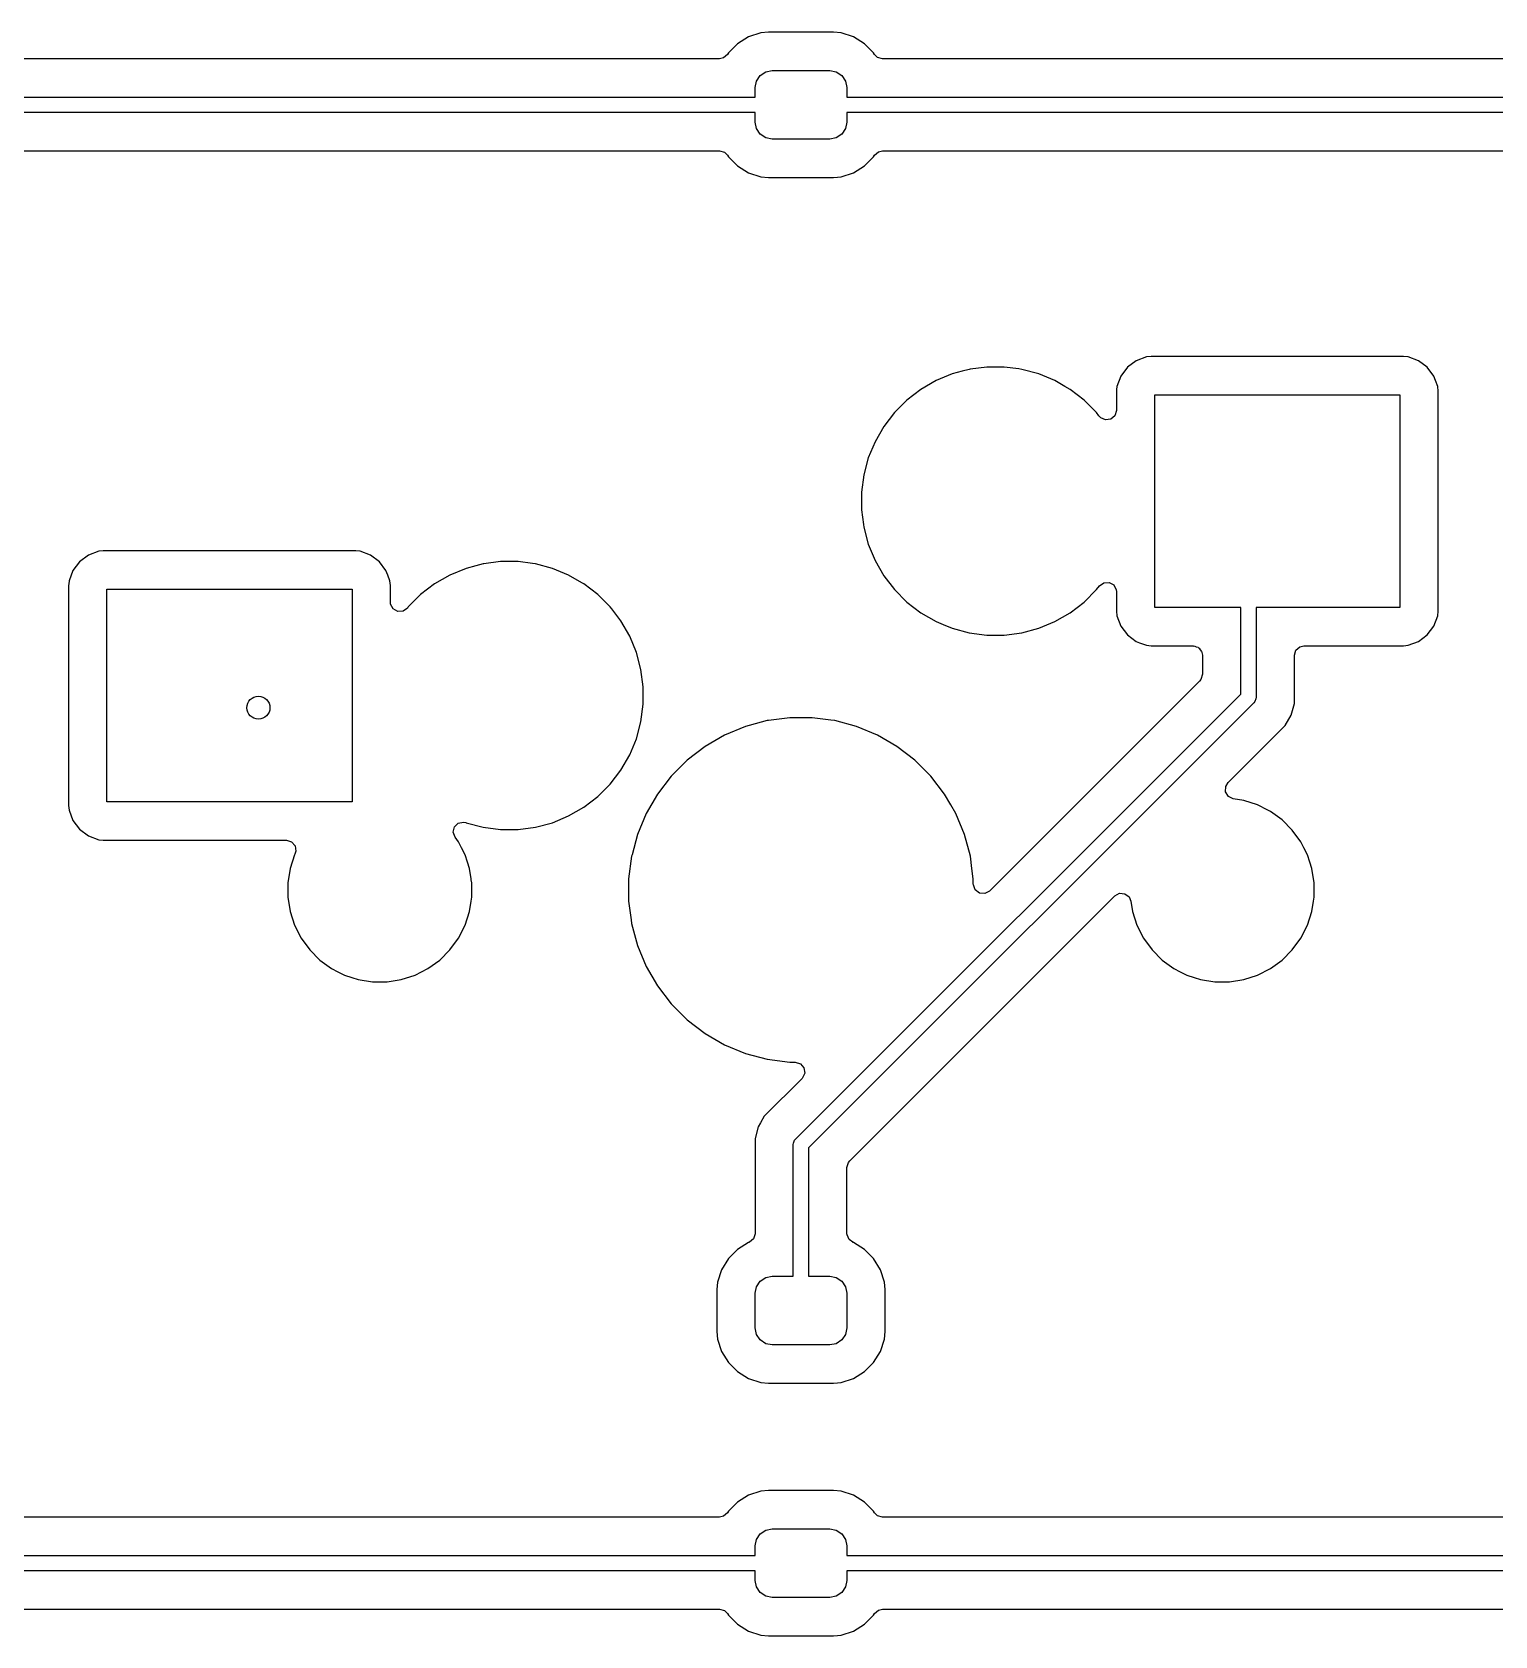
# Model space of a CAD drawing. Extents: x 101 to 185, y -154 to -35.
# Drawn here: x 142.36 to 161.46, y -95.47 to -74.52 of the extents above; entities that cross this region are included whole.
import ezdxf

# ---------------------------------------------------------------- set-up
doc = ezdxf.new("R2010")
doc.units = 0
doc.layers.add('BLACK', color=7, linetype='CONTINUOUS')

msp = doc.modelspace()

# ---------------------------------------------------------------- linework, layer by layer
at = {"layer": 'BLACK', "linetype": 'CONTINUOUS'}
for p, q in [((151.716294, -74.581751), (151.571959, -74.670779)), ((151.716305, -74.581746), (151.716294, -74.581751)), ((151.877289, -74.528401), (151.716305, -74.581746)), ((151.877292, -74.5284), (151.877289, -74.528401)), ((151.976644, -74.518251), (151.877292, -74.5284)), ((151.976662, -74.51825), (151.976644, -74.518251)), ((152.823346, -74.51825), (151.976662, -74.51825)), ((152.922709, -74.528401), (152.823346, -74.51825)), ((153.083694, -74.581746), (152.922709, -74.528401)), ((153.083697, -74.581747), (153.083694, -74.581746)), ((153.083699, -74.581748), (153.083697, -74.581747)), ((153.083705, -74.581751), (153.083699, -74.581748)), ((153.22804, -74.670779), (153.083705, -74.581751)), ((151.452031, -74.790706), (151.440535, -74.809346)), ((151.571955, -74.670782), (151.452031, -74.790706)), ((151.571959, -74.670779), (151.571955, -74.670782)), ((153.228044, -74.670782), (153.22804, -74.670779)), ((153.347968, -74.790706), (153.228044, -74.670782)), ((153.359465, -74.809346), (153.347968, -74.790706)), ((151.334996, -74.86825), (134.415004, -74.86825)), ((151.388588, -74.856071), (151.334996, -74.86825)), ((151.440535, -74.809346), (151.388588, -74.856071)), ((153.397965, -74.848565), (153.359465, -74.809346)), ((153.465004, -74.86825), (153.397965, -74.848565)), ((170.384996, -74.86825), (153.465004, -74.86825)), ((151.8, -75.24375), (151.817127, -75.157646)), ((151.817127, -75.157646), (151.865901, -75.084651)), ((151.865901, -75.084651), (151.938896, -75.035877)), ((151.938896, -75.035877), (152.025, -75.01875)), ((152.025, -75.01875), (152.775, -75.01875)), ((152.775, -75.01875), (152.861104, -75.035877)), ((152.861104, -75.035877), (152.934099, -75.084651)), ((152.934099, -75.084651), (152.982873, -75.157646)), ((152.982873, -75.157646), (153, -75.24375)), ((133.95, -75.36875), (151.8, -75.36875)), ((151.8, -75.36875), (151.8, -75.24375)), ((153, -75.24375), (153, -75.36875)), ((153, -75.36875), (170.85, -75.36875)), ((151.8, -75.56875), (133.95, -75.56875)), ((151.8, -75.69375), (151.8, -75.56875)), ((170.85, -75.56875), (153, -75.56875)), ((153, -75.56875), (153, -75.69375)), ((151.817127, -75.779854), (151.8, -75.69375)), ((151.865901, -75.852849), (151.817127, -75.779854)), ((152.982873, -75.779854), (152.934099, -75.852849)), ((153, -75.69375), (152.982873, -75.779854)), ((151.938896, -75.901623), (151.865901, -75.852849)), ((152.025, -75.91875), (151.938896, -75.901623)), ((152.775, -75.91875), (152.025, -75.91875)), ((152.861104, -75.901623), (152.775, -75.91875)), ((152.934099, -75.852849), (152.861104, -75.901623)), ((134.415004, -76.06925), (151.334996, -76.06925)), ((151.334996, -76.06925), (151.402035, -76.088935)), ((151.402035, -76.088935), (151.440535, -76.128154)), ((151.440535, -76.128154), (151.452031, -76.146793)), ((151.452031, -76.146793), (151.571955, -76.266717)), ((153.228044, -76.266718), (153.347968, -76.146794)), ((153.347968, -76.146794), (153.359465, -76.128153)), ((153.359465, -76.128153), (153.411412, -76.081429)), ((153.411412, -76.081429), (153.465004, -76.06925)), ((153.465004, -76.06925), (170.384996, -76.06925)), ((151.571955, -76.266717), (151.571959, -76.26672)), ((151.571959, -76.26672), (151.716294, -76.355748)), ((151.716294, -76.355748), (151.716297, -76.355749)), ((151.716297, -76.355749), (151.716303, -76.355753)), ((151.716303, -76.355753), (151.877292, -76.409099)), ((151.877292, -76.409099), (151.976655, -76.41925)), ((151.976655, -76.41925), (152.823344, -76.419249)), ((152.823344, -76.419249), (152.823352, -76.419248)), ((152.823352, -76.419248), (152.823355, -76.419248)), ((152.823355, -76.419248), (152.87776, -76.41369)), ((152.87776, -76.41369), (152.922708, -76.409099)), ((152.922708, -76.409099), (153.083697, -76.355753)), ((153.083697, -76.355753), (153.228044, -76.266718)), ((156.912516, -78.760908), (156.777671, -78.811202)), ((156.972123, -78.754501), (156.912516, -78.760908)), ((156.972129, -78.7545), (156.972123, -78.754501)), ((160.267864, -78.7545), (156.972129, -78.7545)), ((160.267873, -78.7545), (160.267864, -78.7545)), ((160.267881, -78.7545), (160.267873, -78.7545)), ((160.267883, -78.754501), (160.267881, -78.7545)), ((160.327483, -78.760908), (160.267883, -78.754501)), ((160.462328, -78.811202), (160.327482, -78.760908)), ((160.327482, -78.760908), (160.327483, -78.760908)), ((154.376112, -78.983842), (154.164123, -79.07165)), ((154.504076, -78.949554), (154.376112, -78.983842)), ((154.597762, -78.924452), (154.504076, -78.949554)), ((154.608715, -78.923009), (154.597762, -78.924452)), ((154.825258, -78.8945), (154.608715, -78.923009)), ((154.825266, -78.8945), (154.825258, -78.8945)), ((155.054734, -78.8945), (154.825266, -78.8945)), ((155.054741, -78.8945), (155.054734, -78.8945)), ((155.244215, -78.919446), (155.054741, -78.8945)), ((155.282238, -78.924452), (155.244215, -78.919446)), ((155.503887, -78.983842), (155.282238, -78.924452)), ((155.715876, -79.07165), (155.503887, -78.983842)), ((156.662452, -78.897455), (156.576206, -79.012664)), ((156.662455, -78.897452), (156.662452, -78.897455)), ((156.777664, -78.811206), (156.662455, -78.897452)), ((156.777671, -78.811202), (156.777664, -78.811206)), ((160.462335, -78.811206), (160.462328, -78.811202)), ((160.577544, -78.897452), (160.462335, -78.811206)), ((160.577547, -78.897455), (160.577544, -78.897452)), ((160.663793, -79.012664), (160.577547, -78.897455)), ((153.965382, -79.186392), (153.783338, -79.326081)), ((154.164109, -79.071657), (153.965382, -79.186392)), ((154.164123, -79.07165), (154.164109, -79.071657)), ((155.715888, -79.071656), (155.715876, -79.07165)), ((155.847283, -79.147517), (155.715888, -79.071656)), ((155.914617, -79.186392), (155.847283, -79.147517)), ((156.096661, -79.326081), (155.914617, -79.186392)), ((156.521729, -79.186392), (156.519501, -79.207123)), ((156.525908, -79.147517), (156.521729, -79.186392)), ((156.576202, -79.012671), (156.525908, -79.147517)), ((156.576206, -79.012664), (156.576202, -79.012671)), ((160.663797, -79.012671), (160.663793, -79.012664)), ((160.685794, -79.07165), (160.663797, -79.012671)), ((160.714091, -79.147517), (160.685794, -79.07165)), ((160.720497, -79.207116), (160.714091, -79.147517)), ((153.783338, -79.326081), (153.621081, -79.488338)), ((156.09667, -79.326089), (156.096661, -79.326081)), ((156.258912, -79.488331), (156.09667, -79.326089)), ((156.519501, -79.207123), (156.5195, -79.207135)), ((156.5195, -79.207135), (156.5195, -79.462642)), ((157.02, -82.035), (157.02, -79.255)), ((157.02, -79.255), (160.22, -79.255)), ((160.22, -79.255), (160.22, -82.035)), ((160.720498, -79.207123), (160.720497, -79.207116)), ((160.720499, -79.207129), (160.720498, -79.207123)), ((160.720499, -80.530266), (160.720499, -79.207129)), ((153.621081, -79.488338), (153.481392, -79.670382)), ((156.258915, -79.488335), (156.258912, -79.488331)), ((156.258919, -79.488339), (156.258915, -79.488335)), ((156.290642, -79.529681), (156.258919, -79.488339)), ((156.297125, -79.53813), (156.290642, -79.529681)), ((156.314297, -79.556355), (156.297125, -79.53813)), ((156.377853, -79.58538), (156.314297, -79.556355)), ((156.447011, -79.575436), (156.377853, -79.58538)), ((156.499815, -79.529681), (156.447011, -79.575436)), ((156.5195, -79.462642), (156.499815, -79.529681)), ((153.481392, -79.670382), (153.366657, -79.869109)), ((153.36665, -79.869123), (153.278842, -80.081112)), ((153.366657, -79.869109), (153.36665, -79.869123)), ((153.278842, -80.081112), (153.219453, -80.302759)), ((153.219451, -80.30277), (153.1895, -80.530258)), ((153.219453, -80.302759), (153.219451, -80.30277)), ((153.1895, -80.530258), (153.1895, -80.759741)), ((160.7205, -81.747135), (160.720499, -80.530266)), ((153.1895, -80.759741), (153.214446, -80.949215)), ((153.214446, -80.949215), (153.219452, -80.987238)), ((153.219452, -80.987238), (153.219453, -80.98724)), ((153.219453, -80.98724), (153.278842, -81.208887)), ((153.278842, -81.208887), (153.36665, -81.420876)), ((142.979452, -81.437455), (142.893206, -81.552664)), ((142.979455, -81.437452), (142.979452, -81.437455)), ((143.094664, -81.351206), (142.979455, -81.437452)), ((143.094671, -81.351202), (143.094664, -81.351206)), ((143.229516, -81.300908), (143.094671, -81.351202)), ((143.289123, -81.294501), (143.229516, -81.300908)), ((143.289129, -81.2945), (143.289123, -81.294501)), ((146.584864, -81.2945), (143.289129, -81.2945)), ((146.584873, -81.2945), (146.584864, -81.2945)), ((146.584881, -81.2945), (146.584873, -81.2945)), ((146.584883, -81.294501), (146.584881, -81.2945)), ((146.644483, -81.300908), (146.584883, -81.294501)), ((146.779328, -81.351202), (146.644482, -81.300908)), ((146.644482, -81.300908), (146.644483, -81.300908)), ((146.779335, -81.351206), (146.779328, -81.351202)), ((146.894544, -81.437452), (146.779335, -81.351206)), ((146.894547, -81.437455), (146.894544, -81.437452)), ((146.980793, -81.552664), (146.894547, -81.437455)), ((148.154076, -81.489554), (148.026112, -81.523842)), ((148.247762, -81.464452), (148.154076, -81.489554)), ((148.258715, -81.463009), (148.247762, -81.464452)), ((148.475258, -81.4345), (148.258715, -81.463009)), ((148.475266, -81.4345), (148.475258, -81.4345)), ((148.704734, -81.4345), (148.475266, -81.4345)), ((148.704741, -81.4345), (148.704734, -81.4345)), ((148.894215, -81.459446), (148.704741, -81.4345)), ((148.932238, -81.464452), (148.894215, -81.459446)), ((149.153887, -81.523842), (148.932238, -81.464452)), ((153.36665, -81.420876), (153.366657, -81.42089)), ((153.366657, -81.42089), (153.481392, -81.619617)), ((142.842908, -81.687517), (142.838729, -81.726392)), ((142.893202, -81.552671), (142.842908, -81.687517)), ((142.893206, -81.552664), (142.893202, -81.552671)), ((146.980797, -81.552671), (146.980793, -81.552664)), ((147.002794, -81.61165), (146.980797, -81.552671)), ((147.031091, -81.687517), (147.002794, -81.61165)), ((147.037497, -81.747116), (147.031091, -81.687517)), ((147.814109, -81.611657), (147.615382, -81.726392)), ((147.814123, -81.61165), (147.814109, -81.611657)), ((148.026112, -81.523842), (147.814123, -81.61165)), ((149.365876, -81.61165), (149.153887, -81.523842)), ((149.365888, -81.611656), (149.365876, -81.61165)), ((149.53738, -81.710667), (149.365888, -81.611656)), ((153.481392, -81.619617), (153.621081, -81.801661)), ((156.353551, -81.710667), (156.423297, -81.706512)), ((156.423297, -81.706512), (156.484218, -81.740724)), ((142.836501, -81.747123), (142.8365, -81.747135)), ((142.8365, -81.747135), (142.8365, -84.62287)), ((142.838729, -81.726392), (142.836501, -81.747123)), ((143.337, -84.575), (143.337, -81.795)), ((143.337, -81.795), (146.537, -81.795)), ((146.537, -81.795), (146.537, -84.575)), ((147.037498, -81.747123), (147.037497, -81.747116)), ((147.037499, -81.747129), (147.037498, -81.747123)), ((147.037499, -81.967457), (147.037499, -81.747129)), ((147.433338, -81.866081), (147.271089, -82.02833)), ((147.615382, -81.726392), (147.433338, -81.866081)), ((149.564617, -81.726392), (149.53738, -81.710667)), ((149.746661, -81.866081), (149.564617, -81.726392)), ((149.74667, -81.866089), (149.746661, -81.866081)), ((149.908911, -82.02833), (149.74667, -81.866089)), ((153.621081, -81.801661), (153.621089, -81.80167)), ((153.621089, -81.80167), (153.78333, -81.963911)), ((156.09667, -81.963911), (156.258911, -81.80167)), ((156.258911, -81.80167), (156.258913, -81.801667)), ((156.258913, -81.801667), (156.258919, -81.801661)), ((156.258919, -81.801661), (156.297126, -81.751867)), ((156.297126, -81.751867), (156.353551, -81.710667)), ((156.484218, -81.740724), (156.516971, -81.802441)), ((156.516971, -81.802441), (156.5195, -81.827356)), ((156.5195, -81.827356), (156.5195, -82.082869)), ((160.7205, -82.082873), (160.7205, -81.747135)), ((147.040027, -81.99237), (147.037499, -81.967457)), ((147.072779, -82.054087), (147.040027, -81.99237)), ((147.133699, -82.088301), (147.072779, -82.054087)), ((147.203445, -82.084147), (147.133699, -82.088301)), ((147.259872, -82.042946), (147.203445, -82.084147)), ((147.271081, -82.028339), (147.259872, -82.042946)), ((147.271082, -82.028338), (147.271081, -82.028339)), ((147.271087, -82.028331), (147.271082, -82.028338)), ((147.271089, -82.02833), (147.271087, -82.028331)), ((149.908918, -82.028338), (149.908911, -82.02833)), ((149.908919, -82.028339), (149.908918, -82.028338)), ((149.928676, -82.054087), (149.908919, -82.028339)), ((150.048607, -82.210382), (149.928676, -82.054087)), ((153.78333, -81.963911), (153.783338, -81.963918)), ((153.783338, -81.963918), (153.965382, -82.103607)), ((153.965382, -82.103607), (153.965385, -82.103608)), ((153.965385, -82.103608), (153.965388, -82.103611)), ((153.965388, -82.103611), (154.164112, -82.218344)), ((155.715888, -82.218344), (155.914612, -82.103611)), ((155.914612, -82.103611), (156.096661, -81.963919)), ((156.096661, -81.963919), (156.096665, -81.963914)), ((156.096665, -81.963914), (156.09667, -81.963911)), ((156.5195, -82.082869), (156.519501, -82.082876)), ((156.519501, -82.082876), (156.525908, -82.142483)), ((158.142, -82.035), (157.02, -82.035)), ((158.142, -83.166394), (158.142, -82.035)), ((160.22, -82.035), (158.342, -82.035)), ((158.342, -82.035), (158.342, -83.207816)), ((160.714091, -82.142483), (160.7205, -82.082873)), ((150.048608, -82.210385), (150.048607, -82.210382)), ((150.048611, -82.210388), (150.048608, -82.210385)), ((150.163344, -82.409112), (150.048611, -82.210388)), ((154.164112, -82.218344), (154.164117, -82.218346)), ((154.164117, -82.218346), (154.164123, -82.218349)), ((154.164123, -82.218349), (154.25548, -82.25619)), ((154.25548, -82.25619), (154.376113, -82.306158)), ((154.376113, -82.306158), (154.597762, -82.365548)), ((155.282238, -82.365548), (155.503887, -82.306158)), ((155.503887, -82.306158), (155.715888, -82.218344)), ((156.525908, -82.142483), (156.576202, -82.277328)), ((156.576202, -82.277328), (156.576206, -82.277335)), ((156.576206, -82.277335), (156.662452, -82.392544)), ((160.577546, -82.392546), (160.663796, -82.277331)), ((160.663796, -82.277331), (160.714091, -82.142483)), ((150.251158, -82.621113), (150.163344, -82.409112)), ((154.597762, -82.365548), (154.825266, -82.3955)), ((154.825266, -82.3955), (154.825273, -82.3955)), ((154.825273, -82.3955), (155.054727, -82.3955)), ((155.054727, -82.3955), (155.054734, -82.3955)), ((155.054734, -82.3955), (155.282238, -82.365548)), ((156.662452, -82.392544), (156.662455, -82.392547)), ((156.662455, -82.392547), (156.777664, -82.478793)), ((156.777664, -82.478793), (156.777671, -82.478797)), ((156.777671, -82.478797), (156.822618, -82.495561)), ((156.822618, -82.495561), (156.912517, -82.529091)), ((156.912517, -82.529091), (156.972127, -82.5355)), ((156.972127, -82.5355), (157.5175, -82.535499)), ((157.5175, -82.535499), (157.526186, -82.538049)), ((157.526186, -82.538049), (157.535147, -82.536761)), ((157.535147, -82.536761), (157.559183, -82.547738)), ((158.862185, -82.59246), (158.914989, -82.546705)), ((158.914989, -82.546705), (158.9665, -82.535499)), ((158.9665, -82.535499), (160.267871, -82.535499)), ((160.267871, -82.535499), (160.267872, -82.535499)), ((160.267872, -82.535499), (160.327483, -82.529091)), ((160.327483, -82.529091), (160.462331, -82.478796)), ((160.462331, -82.478796), (160.577546, -82.392546)), ((150.310548, -82.842762), (150.251158, -82.621113)), ((157.559183, -82.547738), (157.584539, -82.555183)), ((157.584539, -82.555183), (157.590467, -82.562025)), ((157.590467, -82.562025), (157.598703, -82.565786)), ((157.598703, -82.565786), (157.612989, -82.588017)), ((157.612989, -82.588017), (157.630294, -82.607987)), ((157.630294, -82.607987), (157.632581, -82.618502)), ((157.632581, -82.618502), (157.636477, -82.624564)), ((157.636477, -82.624564), (157.6415, -82.659499)), ((157.6415, -82.659499), (157.6415, -82.907717)), ((158.8425, -82.659499), (158.862185, -82.59246)), ((158.8425, -83.121145), (158.8425, -82.659499)), ((150.3405, -83.070266), (150.310548, -82.842762)), ((157.6415, -82.907717), (157.621815, -82.974756)), ((150.3405, -83.299734), (150.3405, -83.070266)), ((152.329289, -88.979105), (158.142, -83.166394)), ((157.605181, -82.995398), (154.862181, -85.738398)), ((157.621815, -82.974756), (157.605181, -82.995398)), ((158.842501, -83.121163), (158.8425, -83.121145)), ((158.842501, -83.128758), (158.842501, -83.121163)), ((158.842501, -83.286873), (158.842501, -83.128758)), ((150.310548, -83.527238), (150.3405, -83.299734)), ((158.312711, -83.278526), (152.5, -89.091237)), ((158.325148, -83.263373), (158.312711, -83.278526)), ((158.340079, -83.227325), (158.325148, -83.263373)), ((158.342, -83.207816), (158.340079, -83.227325)), ((158.801577, -83.4396), (158.842501, -83.286873)), ((150.251158, -83.748887), (150.310548, -83.527238)), ((151.675038, -83.589364), (151.402499, -83.702254)), ((151.675048, -83.589361), (151.675038, -83.589364)), ((151.722953, -83.576525), (151.675048, -83.589361)), ((151.960007, -83.513007), (151.722953, -83.576525)), ((151.974085, -83.511153), (151.960007, -83.513007)), ((152.252486, -83.4745), (151.974085, -83.511153)), ((152.252494, -83.4745), (152.252486, -83.4745)), ((152.547506, -83.4745), (152.252494, -83.4745)), ((152.547513, -83.4745), (152.547506, -83.4745)), ((152.791113, -83.506571), (152.547513, -83.4745)), ((152.839993, -83.513007), (152.791113, -83.506571)), ((153.124952, -83.589361), (152.839993, -83.513007)), ((153.124954, -83.589362), (153.124952, -83.589361)), ((153.124961, -83.589364), (153.124954, -83.589362)), ((153.3975, -83.702254), (153.124961, -83.589364)), ((157.976704, -84.322347), (158.72252, -83.576532)), ((158.72252, -83.576532), (158.801577, -83.4396)), ((150.163344, -83.960888), (150.251158, -83.748887)), ((151.402489, -83.702258), (151.147006, -83.849761)), ((151.402499, -83.702254), (151.402489, -83.702258)), ((153.39751, -83.702258), (153.3975, -83.702254)), ((153.652993, -83.849761), (153.39751, -83.702258)), ((150.048611, -84.159612), (150.163344, -83.960888)), ((151.147006, -83.849761), (150.912959, -84.029352)), ((153.88704, -84.029352), (153.652993, -83.849761)), ((149.908919, -84.341661), (150.048611, -84.159612)), ((150.912952, -84.029358), (150.704358, -84.237952)), ((150.912959, -84.029352), (150.912952, -84.029358)), ((153.887047, -84.029358), (153.88704, -84.029352)), ((154.095641, -84.237952), (153.887047, -84.029358)), ((149.74667, -84.503911), (149.908911, -84.34167)), ((149.908911, -84.34167), (149.908914, -84.341665)), ((149.908914, -84.341665), (149.908919, -84.341661)), ((150.704352, -84.237959), (150.524761, -84.472006)), ((150.704358, -84.237952), (150.704352, -84.237959)), ((154.095647, -84.237959), (154.095641, -84.237952)), ((154.275238, -84.472006), (154.095647, -84.237959)), ((157.944923, -84.443256), (157.945921, -84.373394)), ((157.945921, -84.373394), (157.976704, -84.322347)), ((142.8365, -84.62287), (142.836501, -84.622876)), ((142.836501, -84.622876), (142.842908, -84.682483)), ((146.537, -84.575), (143.337, -84.575)), ((149.564612, -84.643611), (149.746661, -84.503919)), ((149.746661, -84.503919), (149.746665, -84.503914)), ((149.746665, -84.503914), (149.74667, -84.503911)), ((150.524761, -84.472006), (150.377258, -84.727489)), ((154.356325, -84.612454), (154.275238, -84.472006)), ((154.422743, -84.727493), (154.356325, -84.612454)), ((157.981854, -84.502568), (157.944923, -84.443256)), ((158.044988, -84.532498), (157.981854, -84.502568)), ((158.181119, -84.55406), (158.044988, -84.532498)), ((158.360836, -84.612454), (158.181119, -84.55406)), ((158.498274, -84.682483), (158.360836, -84.612454)), ((142.842908, -84.682483), (142.893202, -84.817328)), ((142.893202, -84.817328), (142.893206, -84.817335)), ((142.893206, -84.817335), (142.979452, -84.932544)), ((147.925349, -84.852876), (147.993827, -84.839)), ((147.993827, -84.839), (148.023083, -84.845128)), ((148.023083, -84.845128), (148.026089, -84.846148)), ((148.026089, -84.846148), (148.026113, -84.846158)), ((148.026113, -84.846158), (148.247762, -84.905548)), ((148.932238, -84.905548), (149.153887, -84.846158)), ((149.153887, -84.846158), (149.365888, -84.758344)), ((149.365888, -84.758344), (149.564612, -84.643611)), ((150.377254, -84.727499), (150.264364, -85.000038)), ((150.377258, -84.727489), (150.377254, -84.727499)), ((154.535639, -85.000048), (154.422743, -84.727493)), ((158.529199, -84.69824), (158.498274, -84.682483)), ((158.682073, -84.80931), (158.529199, -84.69824)), ((158.81569, -84.942927), (158.682073, -84.80931)), ((142.979452, -84.932544), (142.979455, -84.932547)), ((142.979455, -84.932547), (143.094664, -85.018793)), ((143.094664, -85.018793), (143.094671, -85.018797)), ((143.094671, -85.018797), (143.229517, -85.069091)), ((147.859418, -84.969625), (147.875243, -84.901571)), ((147.882897, -85.035429), (147.859418, -84.969625)), ((147.875243, -84.901571), (147.925349, -84.852876)), ((147.92676, -85.095801), (147.882897, -85.035429)), ((148.247762, -84.905548), (148.475266, -84.9355)), ((148.475266, -84.9355), (148.475273, -84.9355)), ((148.475273, -84.9355), (148.704727, -84.9355)), ((148.704727, -84.9355), (148.704734, -84.9355)), ((148.704734, -84.9355), (148.932238, -84.905548)), ((150.264361, -85.000048), (150.193593, -85.264162)), ((150.264364, -85.000038), (150.264361, -85.000048)), ((154.611993, -85.285007), (154.535639, -85.000048)), ((158.92676, -85.095801), (158.81569, -84.942927)), ((143.229517, -85.069091), (143.229516, -85.069091)), ((143.229516, -85.069091), (143.236444, -85.069835)), ((143.236444, -85.069835), (143.289127, -85.0755)), ((143.289127, -85.0755), (145.681234, -85.075499)), ((145.681234, -85.075499), (145.748273, -85.095184)), ((145.787455, -85.264162), (145.729059, -85.443881)), ((145.748273, -85.095184), (145.794028, -85.147987)), ((145.791721, -85.25579), (145.787455, -85.264162)), ((145.803972, -85.217146), (145.791721, -85.25579)), ((145.794028, -85.147987), (145.803972, -85.217146)), ((147.96729, -85.175347), (147.92676, -85.095801)), ((148.012545, -85.264163), (147.96729, -85.175347)), ((148.012545, -85.264165), (148.012545, -85.264163)), ((148.012547, -85.264168), (148.012545, -85.264165)), ((148.043846, -85.360497), (148.012547, -85.264168)), ((150.193593, -85.264162), (150.188008, -85.285004)), ((158.96729, -85.175347), (158.92676, -85.095801)), ((159.012545, -85.264163), (158.96729, -85.175347)), ((159.012545, -85.264165), (159.012545, -85.264163)), ((159.012547, -85.264168), (159.012545, -85.264165)), ((159.043846, -85.360497), (159.012547, -85.264168)), ((145.729059, -85.443881), (145.6995, -85.630513)), ((148.07094, -85.443881), (148.043846, -85.360497)), ((148.092101, -85.577486), (148.07094, -85.443881)), ((150.188006, -85.285015), (150.1495, -85.577486)), ((150.188008, -85.285004), (150.188006, -85.285015)), ((154.632909, -85.443881), (154.611993, -85.285007)), ((154.650499, -85.577486), (154.632909, -85.443881)), ((159.07094, -85.443881), (159.043846, -85.360497)), ((159.1005, -85.630513), (159.07094, -85.443881)), ((145.6995, -85.630513), (145.6995, -85.819486)), ((148.094532, -85.592833), (148.092101, -85.577486)), ((148.1005, -85.630513), (148.094532, -85.592833)), ((148.1005, -85.819486), (148.1005, -85.630513)), ((150.1495, -85.577486), (150.1495, -85.872513)), ((154.6505, -85.5775), (154.650499, -85.577486)), ((154.6505, -85.650717), (154.6505, -85.5775)), ((154.650816, -85.659563), (154.6505, -85.650717)), ((154.675233, -85.725027), (154.650816, -85.659563)), ((159.1005, -85.819486), (159.1005, -85.630513)), ((145.6995, -85.819486), (145.729059, -86.006118)), ((148.07094, -86.006118), (148.092501, -85.869987)), ((148.092501, -85.869987), (148.1005, -85.819486)), ((150.1495, -85.872513), (150.181571, -86.116113)), ((153.036814, -89.262236), (156.497346, -85.801703)), ((154.731166, -85.766899), (154.675233, -85.725027)), ((154.800858, -85.771883), (154.731166, -85.766899)), ((154.862181, -85.738398), (154.800858, -85.771883)), ((156.497346, -85.801703), (156.558667, -85.76822)), ((156.558667, -85.76822), (156.628359, -85.773204)), ((156.628359, -85.773204), (156.684292, -85.815076)), ((156.684292, -85.815076), (156.707498, -85.869987)), ((156.707498, -85.869987), (156.72906, -86.006119)), ((159.07094, -86.006118), (159.092501, -85.869987)), ((159.092501, -85.869987), (159.1005, -85.819486)), ((145.729059, -86.006118), (145.787454, -86.185836)), ((148.012547, -86.185832), (148.07094, -86.006118)), ((156.72906, -86.006119), (156.787454, -86.185836)), ((159.012547, -86.185832), (159.07094, -86.006118)), ((145.787454, -86.185836), (145.87324, -86.354199)), ((147.92676, -86.354199), (148.012547, -86.185832)), ((150.181571, -86.116113), (150.188007, -86.164993)), ((150.188007, -86.164993), (150.264361, -86.449951)), ((156.787454, -86.185836), (156.87324, -86.354199)), ((158.92676, -86.354199), (159.012547, -86.185832)), ((145.87324, -86.354199), (145.98431, -86.507073)), ((145.98431, -86.507073), (146.117927, -86.64069)), ((147.682073, -86.64069), (147.81569, -86.507073)), ((147.81569, -86.507073), (147.92676, -86.354199)), ((150.264361, -86.449951), (150.264364, -86.449961)), ((150.264364, -86.449961), (150.377254, -86.7225)), ((156.87324, -86.354199), (156.98431, -86.507073)), ((156.98431, -86.507073), (157.117927, -86.64069)), ((158.682073, -86.64069), (158.81569, -86.507073)), ((158.81569, -86.507073), (158.92676, -86.354199)), ((146.117927, -86.64069), (146.270801, -86.75176)), ((147.529199, -86.75176), (147.682073, -86.64069)), ((150.377254, -86.7225), (150.377258, -86.72251)), ((150.377258, -86.72251), (150.524761, -86.977993)), ((157.117927, -86.64069), (157.270801, -86.75176)), ((158.529199, -86.75176), (158.682073, -86.64069)), ((146.270801, -86.75176), (146.350347, -86.79229)), ((146.350347, -86.79229), (146.439163, -86.837545)), ((146.439163, -86.837545), (146.439165, -86.837545)), ((146.439165, -86.837545), (146.439168, -86.837547)), ((146.439168, -86.837547), (146.535497, -86.868846)), ((146.535497, -86.868846), (146.618881, -86.89594)), ((146.618881, -86.89594), (146.805514, -86.9255)), ((146.805514, -86.9255), (146.805519, -86.9255)), ((146.805519, -86.9255), (146.994486, -86.9255)), ((146.994486, -86.9255), (147.181118, -86.89594)), ((147.181118, -86.89594), (147.360832, -86.837547)), ((147.360832, -86.837547), (147.529199, -86.75176)), ((157.270801, -86.75176), (157.350347, -86.79229)), ((157.350347, -86.79229), (157.439163, -86.837545)), ((157.439163, -86.837545), (157.439165, -86.837545)), ((157.439165, -86.837545), (157.439168, -86.837547)), ((157.439168, -86.837547), (157.535497, -86.868846)), ((157.535497, -86.868846), (157.618881, -86.89594)), ((157.618881, -86.89594), (157.805514, -86.9255)), ((157.805514, -86.9255), (157.805519, -86.9255)), ((157.805519, -86.9255), (157.994486, -86.9255)), ((157.994486, -86.9255), (158.181118, -86.89594)), ((158.181118, -86.89594), (158.360832, -86.837547)), ((158.360832, -86.837547), (158.529199, -86.75176)), ((150.524761, -86.977993), (150.704352, -87.21204)), ((150.704352, -87.21204), (150.704358, -87.212047)), ((150.704358, -87.212047), (150.912952, -87.420641)), ((150.912952, -87.420641), (150.912959, -87.420647)), ((150.912959, -87.420647), (151.147006, -87.600238)), ((151.147006, -87.600238), (151.402489, -87.747741)), ((151.402489, -87.747741), (151.40249, -87.747741)), ((151.40249, -87.747741), (151.402493, -87.747743)), ((151.402493, -87.747743), (151.675048, -87.860639)), ((151.675048, -87.860639), (151.960007, -87.936993)), ((151.960007, -87.936993), (152.252494, -87.9755)), ((152.252494, -87.9755), (152.252501, -87.9755)), ((152.252501, -87.9755), (152.325718, -87.9755)), ((152.325718, -87.9755), (152.392757, -87.995185)), ((152.413399, -88.187181), (151.919481, -88.681098)), ((152.392757, -87.995185), (152.438512, -88.047989)), ((152.419431, -88.180703), (152.413399, -88.187181)), ((152.448456, -88.117147), (152.419431, -88.180703)), ((152.438512, -88.047989), (152.448456, -88.117147)), ((151.840423, -88.818031), (151.799499, -88.970759)), ((151.840424, -88.818026), (151.840423, -88.818031)), ((151.840425, -88.818025), (151.840424, -88.818026)), ((151.869359, -88.767912), (151.840425, -88.818025)), ((151.869361, -88.76791), (151.869359, -88.767912)), ((151.919479, -88.681101), (151.869361, -88.76791)), ((151.919481, -88.681098), (151.919479, -88.681101)), ((151.799499, -88.970759), (151.799499, -88.970761)), ((151.799499, -88.970761), (151.799499, -89.138862)), ((152.3, -89.049816), (152.301921, -89.030307)), ((152.301921, -89.030307), (152.316853, -88.994259)), ((152.316853, -88.994259), (152.329289, -88.979105)), ((151.799499, -89.138862), (151.7995, -89.138875)), ((151.7995, -89.138875), (151.7995, -90.214637)), ((152.3, -90.76875), (152.3, -89.049816)), ((152.5, -89.091237), (152.5, -90.76875)), ((153.0005, -89.349912), (153.020185, -89.282873)), ((153.0005, -90.214637), (153.0005, -89.349912)), ((153.020185, -89.282873), (153.036814, -89.262236)), ((151.779815, -90.281676), (151.727011, -90.327431)), ((151.7995, -90.214637), (151.779815, -90.281676)), ((153.001227, -90.228049), (153.0005, -90.214637)), ((153.028047, -90.292566), (153.001227, -90.228049)), ((153.077904, -90.327088), (153.028047, -90.292566)), ((151.571956, -90.420781), (151.452032, -90.540705)), ((151.716297, -90.331749), (151.571956, -90.420781)), ((151.717807, -90.331045), (151.716297, -90.331749)), ((151.727011, -90.327431), (151.717807, -90.331045)), ((153.077155, -90.328697), (153.077904, -90.327088)), ((153.083702, -90.331749), (153.077155, -90.328697)), ((153.228043, -90.420781), (153.083702, -90.331749)), ((153.347967, -90.540705), (153.228043, -90.420781)), ((151.362996, -90.685055), (151.309651, -90.84604)), ((151.363001, -90.685044), (151.362996, -90.685055)), ((151.452029, -90.540709), (151.363001, -90.685044)), ((151.452032, -90.540705), (151.452029, -90.540709)), ((153.34797, -90.540709), (153.347967, -90.540705)), ((153.436998, -90.685044), (153.34797, -90.540709)), ((153.436999, -90.685047), (153.436998, -90.685044)), ((153.437003, -90.685053), (153.436999, -90.685047)), ((153.490349, -90.846042), (153.437003, -90.685053)), ((151.309651, -90.84604), (151.2995, -90.945397)), ((151.8, -90.99375), (151.817127, -90.907646)), ((151.817127, -90.907646), (151.865901, -90.834651)), ((151.865901, -90.834651), (151.938896, -90.785877)), ((151.938896, -90.785877), (152.025, -90.76875)), ((152.025, -90.76875), (152.3, -90.76875)), ((152.5, -90.76875), (152.775, -90.76875)), ((152.775, -90.76875), (152.861104, -90.785877)), ((152.861104, -90.785877), (152.934099, -90.834651)), ((152.934099, -90.834651), (152.982873, -90.907646)), ((152.982873, -90.907646), (153, -90.99375)), ((153.500499, -90.945406), (153.490349, -90.846042)), ((151.2995, -90.945397), (151.2995, -91.492087)), ((151.8, -91.44375), (151.8, -90.99375)), ((153, -90.99375), (153, -91.44375)), ((153.5005, -91.492095), (153.500499, -90.945406)), ((151.2995, -91.492087), (151.299501, -91.492105)), ((151.299501, -91.492105), (151.30965, -91.591457)), ((151.817127, -91.529854), (151.8, -91.44375)), ((151.865901, -91.602849), (151.817127, -91.529854)), ((152.982873, -91.529854), (152.934099, -91.602849)), ((153, -91.44375), (152.982873, -91.529854)), ((153.490349, -91.591458), (153.5005, -91.492095)), ((151.30965, -91.591457), (151.309651, -91.59146)), ((151.309651, -91.59146), (151.362996, -91.752444)), ((151.362996, -91.752444), (151.363001, -91.752455)), ((151.363001, -91.752455), (151.452029, -91.89679)), ((151.938896, -91.651623), (151.865901, -91.602849)), ((152.025, -91.66875), (151.938896, -91.651623)), ((152.775, -91.66875), (152.025, -91.66875)), ((152.861104, -91.651623), (152.775, -91.66875)), ((152.934099, -91.602849), (152.861104, -91.651623)), ((153.347968, -91.896794), (153.437003, -91.752447)), ((153.437003, -91.752447), (153.490349, -91.591458)), ((151.452029, -91.89679), (151.452032, -91.896794)), ((151.452032, -91.896794), (151.571955, -92.016717)), ((153.228044, -92.016718), (153.347968, -91.896794)), ((151.571955, -92.016717), (151.571959, -92.01672)), ((151.571959, -92.01672), (151.716294, -92.105748)), ((151.716294, -92.105748), (151.716297, -92.105749)), ((151.716297, -92.105749), (151.716303, -92.105753)), ((151.716303, -92.105753), (151.877292, -92.159099)), ((151.877292, -92.159099), (151.976655, -92.16925)), ((151.976655, -92.16925), (152.823344, -92.169249)), ((152.823344, -92.169249), (152.823352, -92.169248)), ((152.823352, -92.169248), (152.823355, -92.169248)), ((152.823355, -92.169248), (152.87776, -92.16369)), ((152.87776, -92.16369), (152.922708, -92.159099)), ((152.922708, -92.159099), (153.083697, -92.105753)), ((153.083697, -92.105753), (153.228044, -92.016718)), ((151.716294, -93.631751), (151.571959, -93.720779)), ((151.716305, -93.631746), (151.716294, -93.631751)), ((151.877289, -93.578401), (151.716305, -93.631746)), ((151.877292, -93.5784), (151.877289, -93.578401)), ((151.976644, -93.568251), (151.877292, -93.5784)), ((151.976662, -93.56825), (151.976644, -93.568251)), ((152.823346, -93.56825), (151.976662, -93.56825)), ((152.922709, -93.578401), (152.823346, -93.56825)), ((153.083694, -93.631746), (152.922709, -93.578401)), ((153.083697, -93.631747), (153.083694, -93.631746)), ((153.083699, -93.631748), (153.083697, -93.631747)), ((153.083705, -93.631751), (153.083699, -93.631748)), ((153.22804, -93.720779), (153.083705, -93.631751)), ((151.440535, -93.859346), (151.388588, -93.906071)), ((151.452031, -93.840706), (151.440535, -93.859346)), ((151.571955, -93.720782), (151.452031, -93.840706)), ((151.571959, -93.720779), (151.571955, -93.720782)), ((153.228044, -93.720782), (153.22804, -93.720779)), ((153.347968, -93.840706), (153.228044, -93.720782)), ((153.359465, -93.859346), (153.347968, -93.840706)), ((153.397965, -93.898565), (153.359465, -93.859346)), ((151.334996, -93.91825), (134.415004, -93.91825)), ((151.388588, -93.906071), (151.334996, -93.91825)), ((151.938896, -94.085877), (152.025, -94.06875)), ((152.025, -94.06875), (152.775, -94.06875)), ((152.775, -94.06875), (152.861104, -94.085877)), ((153.465004, -93.91825), (153.397965, -93.898565)), ((170.384996, -93.91825), (153.465004, -93.91825)), ((151.8, -94.29375), (151.817127, -94.207646)), ((151.817127, -94.207646), (151.865901, -94.134651)), ((151.865901, -94.134651), (151.938896, -94.085877)), ((152.861104, -94.085877), (152.934099, -94.134651)), ((152.934099, -94.134651), (152.982873, -94.207646)), ((152.982873, -94.207646), (153, -94.29375)), ((133.95, -94.41875), (151.8, -94.41875)), ((151.8, -94.41875), (151.8, -94.29375)), ((153, -94.29375), (153, -94.41875)), ((153, -94.41875), (170.85, -94.41875)), ((151.8, -94.61875), (133.95, -94.61875)), ((151.8, -94.74375), (151.8, -94.61875)), ((170.85, -94.61875), (153, -94.61875)), ((153, -94.61875), (153, -94.74375)), ((151.817127, -94.829854), (151.8, -94.74375)), ((151.865901, -94.902849), (151.817127, -94.829854)), ((151.938896, -94.951623), (151.865901, -94.902849)), ((152.934099, -94.902849), (152.861104, -94.951623)), ((152.982873, -94.829854), (152.934099, -94.902849)), ((153, -94.74375), (152.982873, -94.829854)), ((152.025, -94.96875), (151.938896, -94.951623)), ((152.775, -94.96875), (152.025, -94.96875)), ((152.861104, -94.951623), (152.775, -94.96875)), ((134.415004, -95.11925), (151.334996, -95.11925)), ((151.334996, -95.11925), (151.402035, -95.138935)), ((151.402035, -95.138935), (151.440535, -95.178154)), ((151.440535, -95.178154), (151.452031, -95.196793)), ((151.452031, -95.196793), (151.571955, -95.316717)), ((151.571955, -95.316717), (151.571959, -95.31672)), ((151.571959, -95.31672), (151.716294, -95.405748)), ((153.083697, -95.405753), (153.228044, -95.316718)), ((153.228044, -95.316718), (153.347968, -95.196794)), ((153.347968, -95.196794), (153.359465, -95.178153)), ((153.359465, -95.178153), (153.411412, -95.131429)), ((153.411412, -95.131429), (153.465004, -95.11925)), ((153.465004, -95.11925), (170.384996, -95.11925)), ((151.716294, -95.405748), (151.716297, -95.405749)), ((151.716297, -95.405749), (151.716303, -95.405753)), ((151.716303, -95.405753), (151.877292, -95.459099)), ((151.877292, -95.459099), (151.976655, -95.46925)), ((151.976655, -95.46925), (152.823344, -95.469249)), ((152.823344, -95.469249), (152.823352, -95.469248)), ((152.823352, -95.469248), (152.823355, -95.469248)), ((152.823355, -95.469248), (152.87776, -95.46369)), ((152.87776, -95.46369), (152.922708, -95.459099)), ((152.922708, -95.459099), (153.083697, -95.405753))]:
    msp.add_line(p, q, dxfattribs=at)
at = {"layer": 'BLACK'}
msp.add_circle((145.315, -83.34375), 0.15, dxfattribs=at)

doc.saveas('drawing.dxf')
